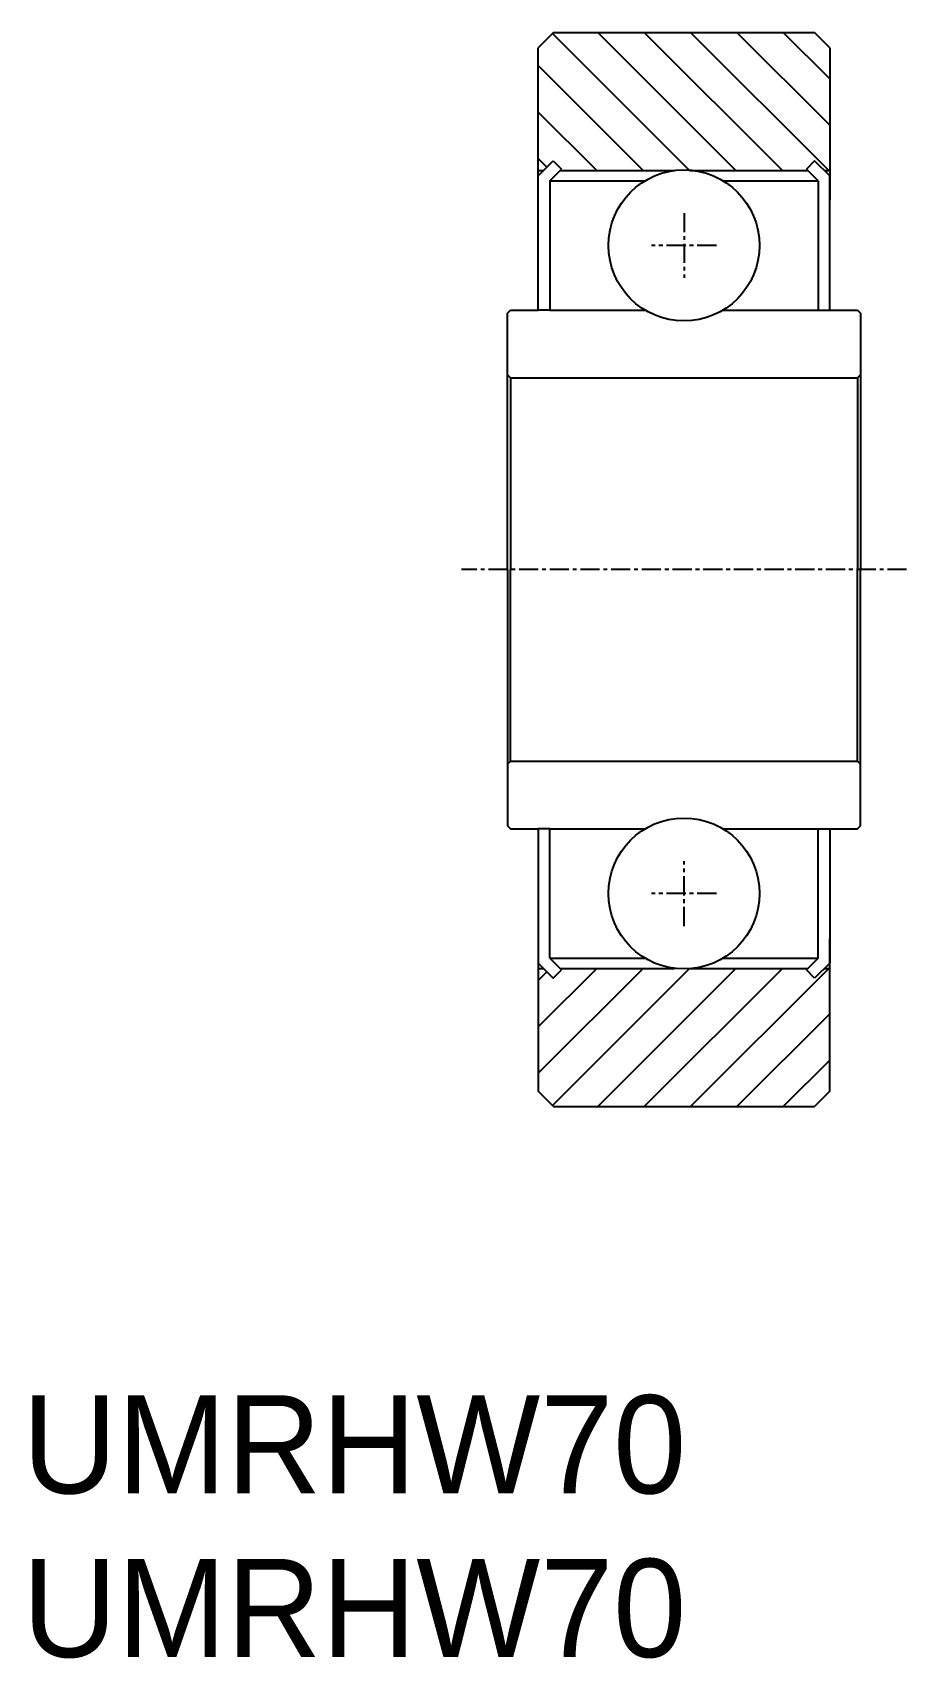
# Model space of a CAD drawing. Extents: x -71 to -14, y -16 to 90.
import ezdxf

# ---------------------------------------------------------------- set-up
doc = ezdxf.new("R2010")
doc.units = 0
doc.linetypes.add('CENTER', pattern=[2, 1.25, -0.25, 0.25, -0.25])
doc.layers.get('0').update_dxf_attribs({"linetype": 'CONTINUOUS'})
doc.layers.add('CENTER', color=1, linetype='CENTER')

# ---------------------------------------------------------------- blocks, each defined once
blk = doc.blocks.new('*U2')
for p in [(-71.68, -5.53), (-71.68, -16.2)]:
    blk.add_text('UMRHW70', height=6.4).set_placement(p)

msp = doc.modelspace()

# ---------------------------------------------------------------- linework, layer by layer
at = {"color": 7, "linetype": 'CONTINUOUS'}
for p, q in [((-37.06, 89.69), (-38.06, 88.69)), ((-37.06, 89.69), (-20.06, 89.69)), ((-19.06, 88.69), (-20.06, 89.69)), ((-38.06, 78.75), (-38.06, 88.69)), ((-19.06, 88.69), (-19.06, 78.75)), ((-38.06, 80.34), (-37.08, 81.32)), ((-38.06, 80.69), (-37.72, 80.69)), ((-37.3, 80.02), (-36.54, 80.78)), ((-37.08, 81.32), (-36.54, 80.78)), ((-36.64, 80.69), (-29.19, 80.69)), ((-28.2, 80.69), (-20.49, 80.69)), ((-20.05, 81.32), (-20.58, 80.78)), ((-19.82, 80.02), (-20.58, 80.78)), ((-19.06, 80.34), (-20.05, 81.32)), ((-19.41, 80.69), (-19.06, 80.69)), ((-38.06, 71.59), (-38.06, 80.34)), ((-37.3, 80.02), (-37.3, 71.59)), ((-37.3, 80.02), (-31.1, 80.02)), ((-26.03, 80.02), (-19.82, 80.02)), ((-19.82, 80.02), (-19.82, 71.59)), ((-19.06, 71.59), (-19.06, 80.34)), ((-40.06, 71.4), (-39.87, 71.59)), ((-40.06, 54.69), (-40.06, 71.4)), ((-39.87, 71.59), (-38.06, 71.59)), ((-37.3, 71.59), (-38.06, 71.59)), ((-37.3, 71.59), (-31.1, 71.59)), ((-26.03, 71.59), (-19.82, 71.59)), ((-19.82, 71.59), (-19.06, 71.59)), ((-19.06, 71.59), (-17.25, 71.59)), ((-17.25, 71.59), (-17.06, 71.4)), ((-17.06, 71.4), (-17.06, 67.19)), ((-39.87, 67.19), (-40.06, 67.38)), ((-39.87, 67.19), (-17.25, 67.19)), ((-39.87, 67.19), (-39.87, 54.69)), ((-17.25, 67.19), (-17.06, 67.38)), ((-17.25, 67.19), (-17.25, 54.69)), ((-17.06, 67.19), (-17.06, 54.69)), ((-40.06, 54.69), (-40.06, 37.98)), ((-39.87, 42.19), (-39.87, 54.69)), ((-17.25, 42.19), (-17.25, 54.69)), ((-17.06, 42.19), (-17.06, 54.69)), ((-39.87, 42.19), (-40.06, 42)), ((-39.87, 42.19), (-17.25, 42.19)), ((-17.25, 42.19), (-17.06, 42)), ((-17.06, 37.98), (-17.06, 42.19)), ((-40.06, 37.98), (-39.87, 37.79)), ((-39.87, 37.79), (-38.06, 37.79)), ((-37.3, 37.79), (-38.06, 37.79)), ((-38.06, 37.79), (-38.06, 29.03)), ((-37.3, 37.79), (-31.1, 37.79)), ((-37.3, 29.35), (-37.3, 37.79)), ((-26.03, 37.79), (-19.82, 37.79)), ((-19.82, 37.79), (-19.06, 37.79)), ((-19.82, 29.35), (-19.82, 37.79)), ((-19.06, 37.79), (-17.25, 37.79)), ((-19.06, 37.79), (-19.06, 29.03)), ((-17.25, 37.79), (-17.06, 37.98)), ((-38.06, 30.62), (-38.06, 20.69)), ((-19.06, 20.69), (-19.06, 30.62)), ((-38.06, 29.03), (-37.08, 28.05)), ((-38.06, 28.69), (-37.72, 28.69)), ((-37.3, 29.35), (-36.54, 28.59)), ((-37.3, 29.35), (-31.1, 29.35)), ((-36.64, 28.69), (-29.19, 28.69)), ((-28.2, 28.69), (-20.49, 28.69)), ((-26.03, 29.35), (-19.82, 29.35)), ((-19.82, 29.35), (-20.58, 28.59)), ((-19.06, 29.03), (-20.05, 28.05)), ((-19.41, 28.69), (-19.06, 28.69)), ((-37.08, 28.05), (-36.54, 28.59)), ((-20.05, 28.05), (-20.58, 28.59)), ((-37.06, 19.69), (-38.06, 20.69)), ((-19.06, 20.69), (-20.06, 19.69)), ((-37.06, 19.69), (-20.06, 19.69))]:
    msp.add_line(p, q, dxfattribs=at)
at = {"color": 3, "linetype": 'CONTINUOUS'}
for p, q in [((-28.2, 80.69), (-37.13, 89.62)), ((-25.18, 80.69), (-34.18, 89.69)), ((-22.15, 80.69), (-31.15, 89.69)), ((-19.13, 80.69), (-28.13, 89.69)), ((-19.06, 83.64), (-25.11, 89.69)), ((-19.06, 86.66), (-22.09, 89.69)), ((-31.22, 80.69), (-38.06, 87.53)), ((-34.25, 80.69), (-38.06, 84.5)), ((-37.49, 80.91), (-38.06, 81.48)), ((-34.25, 28.69), (-38.06, 24.87)), ((-31.22, 28.69), (-38.06, 21.85)), ((-28.2, 28.69), (-37.13, 19.76)), ((-25.18, 28.69), (-34.18, 19.69)), ((-22.15, 28.69), (-31.15, 19.69)), ((-19.13, 28.69), (-28.13, 19.69)), ((-37.49, 28.46), (-38.06, 27.89)), ((-19.06, 25.73), (-25.11, 19.69)), ((-19.06, 22.71), (-22.09, 19.69))]:
    msp.add_line(p, q, dxfattribs=at)
at = {"color": 7, "linetype": 'CONTINUOUS'}
for centre in [(-28.56, 75.81), (-28.56, 33.57)]:
    msp.add_circle(centre, 4.92, dxfattribs=at)
at = {"layer": 'CENTER', "color": 1, "linetype": 'CENTER'}
for p, q in [((-28.56, 77.92), (-28.56, 73.69)), ((-26.45, 75.81), (-30.68, 75.81)), ((-14.06, 54.69), (-43.06, 54.69)), ((-28.56, 31.45), (-28.56, 35.68)), ((-26.45, 33.57), (-30.68, 33.57))]:
    msp.add_line(p, q, dxfattribs=at)

# ---------------------------------------------------------------- block references
at = {"color": 7, "linetype": 'CONTINUOUS'}
msp.add_blockref('*U2', (0, 0), dxfattribs=at)

doc.saveas('drawing.dxf')
